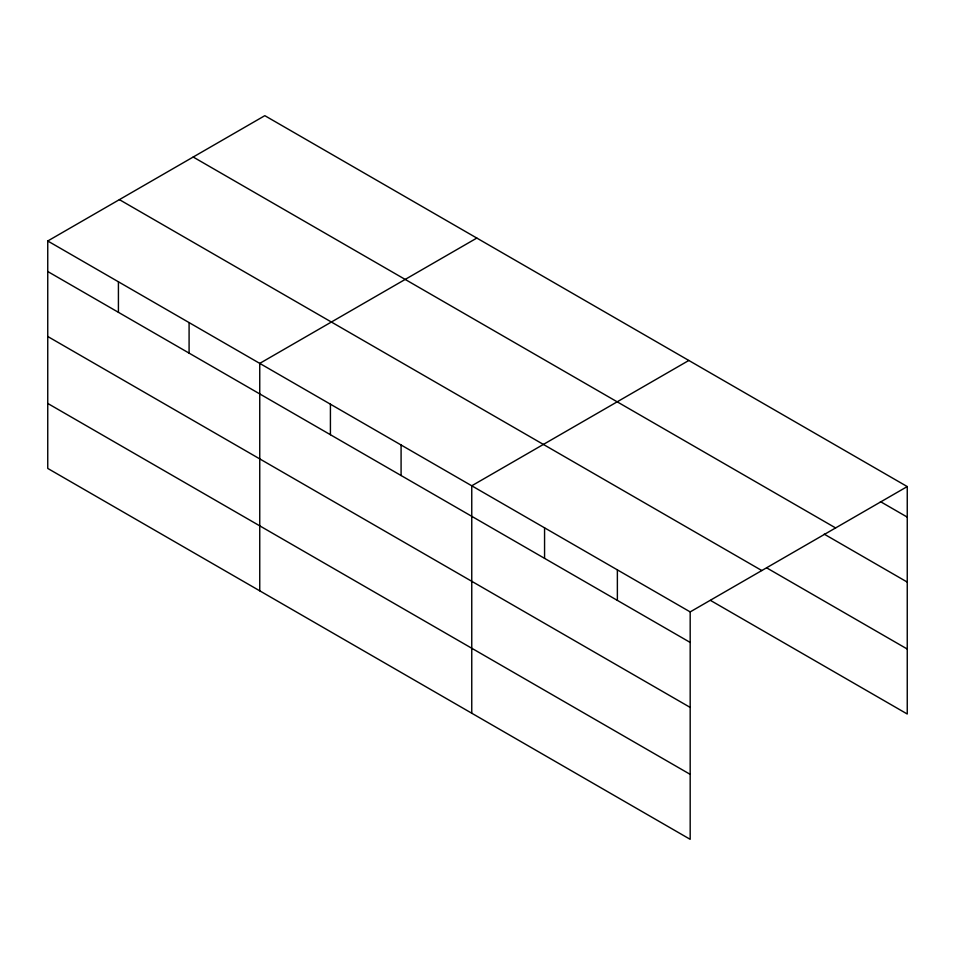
<?xml version="1.0" encoding="UTF-8"?>
<svg xmlns="http://www.w3.org/2000/svg" width="955" height="955" viewBox="0 0 955 955"><rect width="100%" height="100%" fill="white"/><g stroke="black" fill="none" stroke-linecap="round" stroke-linejoin="round"><path stroke-width="1.43" d="M710.532 600.432L907.25 714.006L907.25 486.573L264.822 115.674L47.75 240.994L47.75 468.428L690.178 839.326L690.178 611.904L47.75 240.994M476.82 238.07L259.748 363.389L259.748 590.823M688.818 360.465L471.758 485.785L471.758 713.218M690.178 611.904L907.25 486.573M880.426 501.614L907.25 517.109M193.185 157.026L835.613 527.936M824.225 534.143L907.25 582.084M766.746 567.903L907.25 649.03M119.387 199.631L761.815 570.541M47.75 271.518L690.178 642.428M47.75 336.494L690.178 707.404M47.75 403.452L690.178 774.35M617.372 569.86L617.372 600.385M544.565 527.829L544.565 558.353M401.088 444.994L401.088 475.518M330.418 404.192L330.418 434.716M189.09 322.587L189.09 353.123M118.42 281.797L118.42 312.321"/></g></svg>
